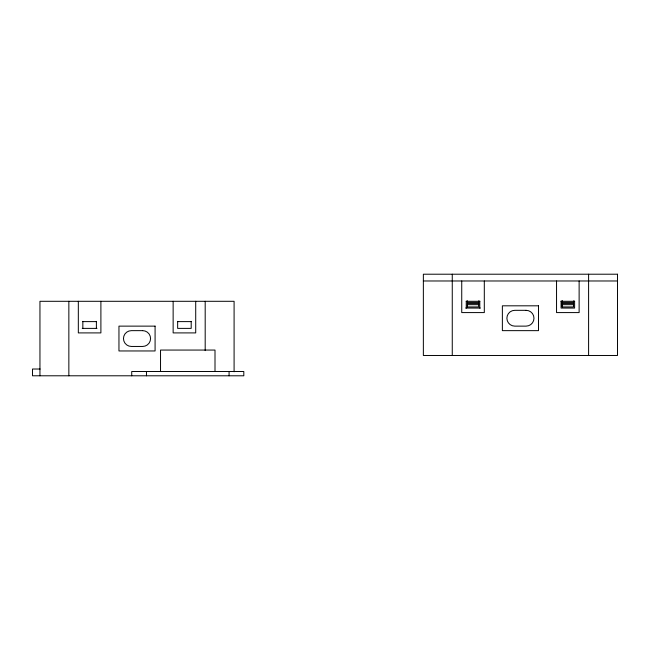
<?xml version="1.0" encoding="UTF-8"?>
<svg xmlns="http://www.w3.org/2000/svg" width="650" height="650" viewBox="0 0 650 650"><rect width="100%" height="100%" fill="white"/><g stroke="black" fill="none" stroke-linecap="round" stroke-linejoin="round"><path stroke-width="0.97" d="M423.361 280.979L617.5 280.979M466.253 301.299L479.798 301.299M561.064 301.299L574.608 301.299M467.423 302.429L478.709 302.429M562.234 302.429L573.519 302.429M467.423 303.558L478.709 303.558M562.234 303.558L573.519 303.558M467.423 304.688L478.709 304.688M562.234 304.688L573.519 304.688M467.423 306.938L467.423 300.885L467.382 306.938L478.709 306.938L478.668 300.885M465.66 308.067L480.382 308.067M82.843 321.612L96.387 321.612M177.653 321.612L191.197 321.612M82.249 328.388L96.972 328.388M40.121 369.021L32.5 369.021L32.5 375.789L243.807 375.798L243.807 371.507L131.731 371.507L131.731 375.798M588.599 274.211L588.599 355.477M579.126 280.979L579.126 312.585L556.546 312.585L556.546 280.979M574.608 301.048L574.608 308.067L561.064 308.067L561.064 301.048M573.479 300.885L573.519 306.938L562.193 306.938L562.193 300.885M562.234 300.885L562.234 306.938M484.307 280.979L484.307 312.585L461.736 312.585L461.736 280.979M479.798 301.048L479.798 308.067M466.253 301.048L466.253 308.067M452.262 274.211L452.262 355.477M234.089 371.767L234.089 301.299L39.951 301.299L39.951 375.798M229.076 371.507L229.076 375.798M215.004 371.507L215.004 350.058L160.534 350.058L160.534 371.507M205.189 301.299L205.189 350.626M195.715 301.299L195.715 332.906L173.136 332.906L173.136 301.299M191.197 321.368L191.197 328.388L177.653 328.388L177.653 321.368M146.461 371.507L146.461 375.798M100.896 301.299L100.896 332.906L78.325 332.906L78.325 301.299M96.387 321.368L96.387 328.388M82.843 321.368L82.843 328.388M68.851 301.299L68.851 375.798M617.5 274.211L423.361 274.211L423.361 355.477L617.5 355.477L617.5 274.211M538.492 305.817L502.369 305.817L502.369 330.647L538.492 330.647L538.492 305.817M526.069 310.326L514.784 310.326A7.898 7.898 0 0 0 506.886 318.232A7.898 7.898 0 0 0 514.784 326.129L526.069 326.129A7.898 7.898 0 0 0 533.975 318.232A7.898 7.898 0 0 0 526.069 310.326M155.082 326.129L118.958 326.129L118.958 350.959L155.082 350.959L155.082 326.129M142.659 330.647L131.373 330.647A7.898 7.898 0 0 0 123.476 338.544A7.898 7.898 0 0 0 131.373 346.45L142.659 346.45A7.898 7.898 0 0 0 150.564 338.544A7.898 7.898 0 0 0 142.659 330.647"/></g></svg>
